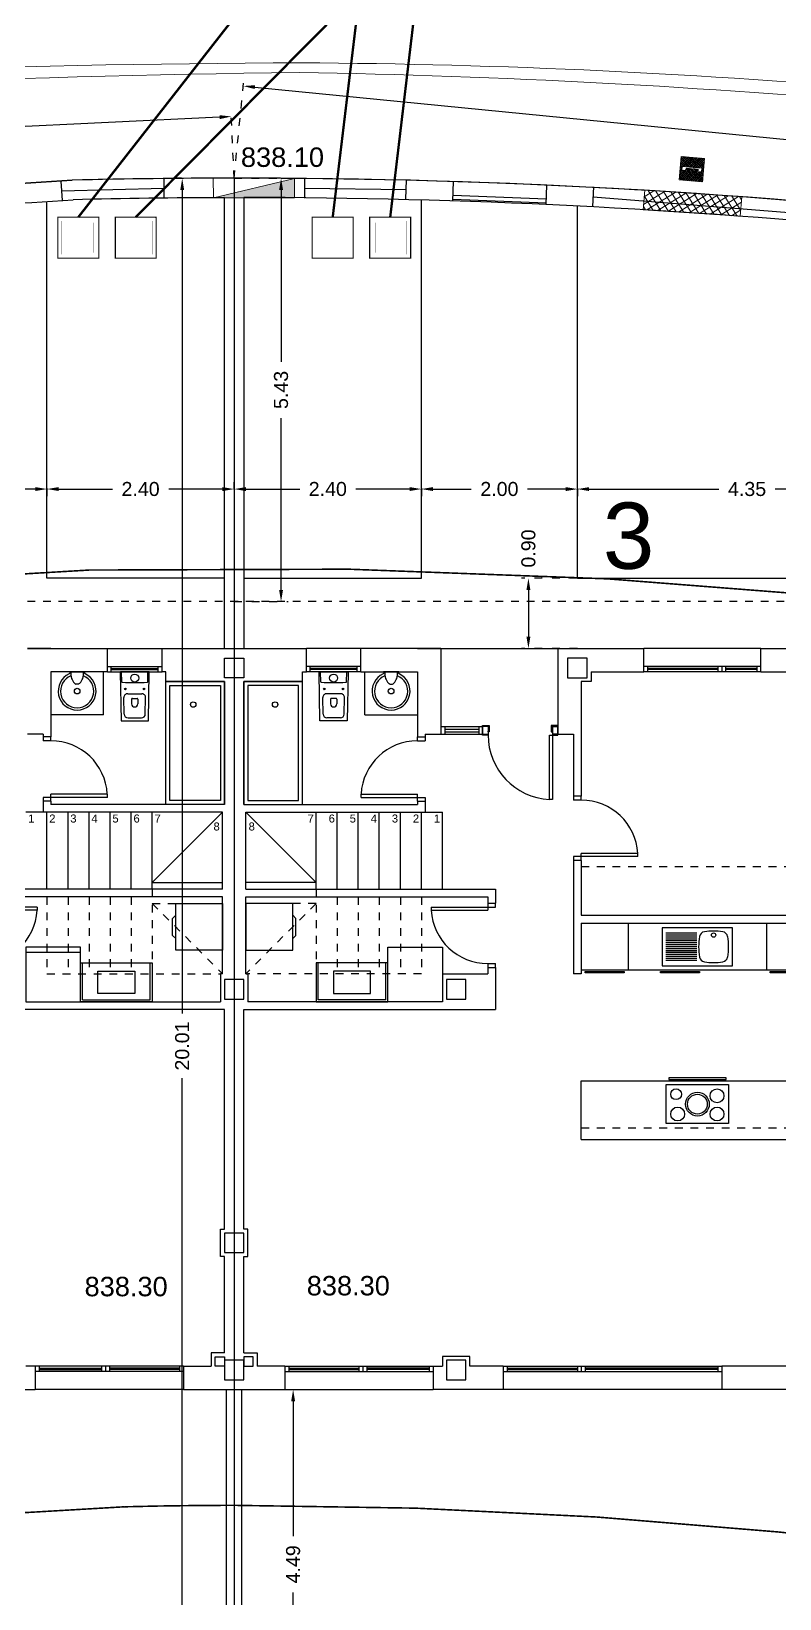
# Model space of a CAD drawing. Header units: millimetres. Extents: x 441061 to 442903, y 4515148 to 4515613.
# Drawn here: x 442350.63 to 442360.22, y 4515530.73 to 4515550.82 of the extents above; entities that cross this region are included whole.
import ezdxf
from ezdxf.enums import TextEntityAlignment as Align

# ---------------------------------------------------------------- set-up
doc = ezdxf.new("R2010")
doc.units = ezdxf.units.MM
for name, pattern in [('CONTINUA', [0]), ('PUNTOS2', [0.125, 0, -0.125]), ('RAYITAS', [0.375, 0.25, -0.125])]:
    doc.linetypes.add(name, pattern=pattern)
for name, color, linetype in [('01_cotas', 254, 'Continuous'), ('01_ejes', 10, 'Continuous'), ('01_implantación', 5, 'Continuous'), ('01_mono BAJA', 2, 'Continuous'), ('01_parcela', 7, 'Continuous'), ('01_proyección', 4, 'RAYITAS'), ('01_retranqueo', 250, 'Continuous'), ('01_textos', 7, 'Continuous'), ('01_urb interior', 4, 'Continuous')]:
    doc.layers.add(name, color=color, linetype=linetype)
doc.layers.add('01_muebles_B', color=254, linetype='Continuous', lineweight=5)
doc.layers.add('INGIN SANEAMIENTO ENTERRADO FECALES', color=10, linetype='Continuous', lineweight=25)
doc.styles.add('Estilo1', font='swissel.ttf')
doc.styles.add('NIEVES2', font='sanss___.ttf')
doc.styles.add('ROMANS', font='romans')
doc.dimstyles.new('DECIMAL-50', dxfattribs={"dimtxt": 0.08, "dimasz": 0.15, "dimexe": 0.09, "dimexo": 0, "dimgap": 0.09, "dimtad": 0, "dimzin": 0, "dimdsep": 46, "dimtxsty": 'ROMANS', "dimcen": 0.09, "dimclrt": 6, "dimadec": 0, "dimazin": 0, "dimtfac": 1.38, "dimtix": 1, "dimtofl": 0, "dimtmove": 2, "dimatfit": 3, "dimldrblk": 'OBLIQUE', "dimfxl": 1, "dimtolj": 1, "dimtzin": 0, "dimarcsym": 0})

# ---------------------------------------------------------------- blocks, each defined once
blk = doc.blocks.new('A$C6A825EFA')
at = {"layer": '01_mono BAJA', "color": 254}
for p, q in [((5.5, 12.5, 0), (5.2, 12.5, 0)), ((5.2, 12.5, 0), (6.225, 12.5, 0)), ((6.225, 12.2, 0), (6.225, 12.5, 0)), ((6.225, 12.5, 0), (6.925, 12.5, 0)), ((6.925, 12.5, 0), (8.775, 12.5, 0)), ((6.925, 12.2, 0), (6.925, 12.5, 0)), ((8.775, 12.2, 0), (8.775, 12.5, 0)), ((9.475, 12.5, 0), (8.775, 12.5, 0)), ((10.5, 12.5, 0), (9.475, 12.5, 0)), ((9.475, 12.2, 0), (9.475, 12.5, 0)), ((10.2, 12.5, 0), (10.5, 12.5, 0)), ((10.5, 12.5, 0), (10.5, 11.4, 0)), ((10.5, 12.5, 0), (12, 12.5, 0)), ((12, 12.5, 0), (13.1, 12.5, 0)), ((12, 12.5, 0), (12, 11.4, 0)), ((13.1, 12.2, 0), (13.1, 12.5, 0)), ((14.6, 12.5, 0), (13.1, 12.5, 0)), ((14.6, 12.5, 0), (15.7, 12.5, 0)), ((14.6, 12.2, 0), (14.6, 12.5, 0)), ((6.225, 12.27, 0), (6.925, 12.27, 0)), ((6.275, 12.2, 0), (6.275, 12.27, 0)), ((6.875, 12.2, 0), (6.875, 12.27, 0)), ((9.475, 12.27, 0), (8.775, 12.27, 0)), ((8.825, 12.2, 0), (8.825, 12.27, 0)), ((9.425, 12.2, 0), (9.425, 12.27, 0)), ((14.6, 12.27, 0), (13.1, 12.27, 0)), ((13.15, 12.27, 0), (13.15, 12.2, 0)), ((14.05, 12.27, 0), (14.05, 12.2, 0)), ((14.1, 12.27, 0), (14.1, 12.2, 0)), ((14.15, 12.27, 0), (14.15, 12.2, 0)), ((14.55, 12.27, 0), (14.55, 12.2, 0)), ((5.5, 12.2, 0), (5.5, 11.366, 0)), ((6.225, 12.2, 0), (5.5, 12.2, 0)), ((5.741, 12.198, 0), (5.742, 12.183, 0)), ((5.743, 12.2, 0), (5.932, 12.2, 0)), ((5.934, 12.198, 0), (5.933, 12.183, 0)), ((6.175, 11.65, 0), (6.175, 12.2, 0)), ((6.225, 12.2, 0), (6.925, 12.2, 0)), ((6.275, 12.242, 0), (6.875, 12.242, 0)), ((6.275, 12.228, 0), (6.875, 12.228, 0)), ((6.409, 12.073, 0), (6.407, 12.2, 0)), ((6.741, 12.073, 0), (6.743, 12.2, 0)), ((6.975, 12.2, 0), (6.925, 12.2, 0)), ((6.975, 12.075, 0), (6.975, 12.2, 0)), ((7.725, 12.075, 0), (6.975, 12.075, 0)), ((7.725, 10.5, 0), (7.725, 12.075, 0)), ((7.975, 10.5, 0), (7.975, 12.075, 0)), ((7.975, 12.075, 0), (8.725, 12.075, 0)), ((8.725, 12.075, 0), (8.725, 12.2, 0)), ((8.725, 12.2, 0), (8.775, 12.2, 0)), ((9.475, 12.2, 0), (8.775, 12.2, 0)), ((9.425, 12.242, 0), (8.825, 12.242, 0)), ((9.425, 12.228, 0), (8.825, 12.228, 0)), ((8.959, 12.073, 0), (8.957, 12.2, 0)), ((9.291, 12.073, 0), (9.293, 12.2, 0)), ((9.475, 12.2, 0), (10.2, 12.2, 0)), ((9.525, 11.65, 0), (9.525, 12.2, 0)), ((9.766, 12.198, 0), (9.767, 12.183, 0)), ((9.957, 12.2, 0), (9.768, 12.2, 0)), ((9.959, 12.198, 0), (9.958, 12.183, 0)), ((10.2, 12.2, 0), (10.2, 11.366, 0)), ((12.3, 12.075, 0), (12.3, 10.606, 0)), ((12.425, 12.075), (12.3, 12.075)), ((12.425, 12.2, 0), (13.1, 12.2, 0)), ((12.425, 12.2), (12.425, 12.075)), ((14.6, 12.2, 0), (13.1, 12.2, 0)), ((14.05, 12.242, 0), (13.15, 12.242, 0)), ((14.05, 12.228, 0), (13.15, 12.228, 0)), ((14.55, 12.242, 0), (14.15, 12.242, 0)), ((14.55, 12.228, 0), (14.15, 12.228, 0)), ((14.6, 12.2, 0), (15.275, 12.2, 0)), ((5.853, 12.043, 0), (5.822, 12.043, 0)), ((6.439, 11.659, 0), (6.435, 11.869, 0)), ((6.485, 11.92, 0), (6.665, 11.92, 0)), ((6.545, 11.86, 0), (6.605, 11.86, 0)), ((6.711, 11.659, 0), (6.715, 11.869, 0)), ((8.989, 11.659, 0), (8.985, 11.869, 0)), ((9.215, 11.92, 0), (9.035, 11.92, 0)), ((9.155, 11.86, 0), (9.095, 11.86, 0)), ((9.261, 11.659, 0), (9.265, 11.869, 0)), ((9.847, 12.043, 0), (9.878, 12.043, 0)), ((6.535, 11.85, 0), (6.535, 11.79, 0)), ((6.615, 11.85, 0), (6.615, 11.79, 0)), ((9.085, 11.85, 0), (9.085, 11.79, 0)), ((9.165, 11.85, 0), (9.165, 11.79, 0)), ((6.175, 11.65, 0), (5.5, 11.65, 0)), ((6.489, 11.61, 0), (6.661, 11.61, 0)), ((9.211, 11.61, 0), (9.039, 11.61, 0)), ((9.525, 11.65, 0), (10.2, 11.65, 0)), ((10.5, 11.5, 0), (11.035, 11.5, 0)), ((10.55, 11.5, 0), (10.55, 11.4, 0)), ((10.55, 11.467, 0), (10.985, 11.467, 0)), ((10.985, 11.5, 0), (10.985, 11.4, 0)), ((11.035, 11.5, 0), (11.035, 11.4, 0)), ((11.12, 11.5, 0), (11.12, 11.44, 0)), ((11.915, 11.5, 0), (11.915, 11.44, 0)), ((5.4, 11.4, 0), (5.2, 11.4, 0)), ((5.4, 11.4, 0), (5.4, 11.366, 0)), ((5.5, 11.366, 0), (5.4, 11.366, 0)), ((5.4, 11.366, 0), (5.4, 11.316, 0)), ((5.5, 11.316, 0), (5.4, 11.316, 0)), ((5.5, 11.316, 0), (5.5, 11.366, 0)), ((10.2, 11.366, 0), (10.3, 11.366, 0)), ((10.2, 11.316, 0), (10.2, 11.366, 0)), ((10.2, 11.316, 0), (10.3, 11.316, 0)), ((10.3, 11.4, 0), (10.5, 11.4, 0)), ((10.3, 11.4, 0), (10.3, 11.366, 0)), ((10.3, 11.366, 0), (10.3, 11.316, 0)), ((10.5, 11.4, 0), (11.035, 11.4, 0)), ((10.55, 11.433, 0), (10.985, 11.433, 0)), ((11.105, 11.43, 0), (11.105, 11.4, 0)), ((11.93, 11.43, 0), (11.93, 11.4, 0)), ((11.99, 11.4, 0), (11.93, 11.4, 0)), ((12, 11.4, 0), (12.2, 11.4, 0)), ((12.2, 11.4, 0), (12.2, 10.606, 0)), ((6.224, 10.591, 0), (5.4, 10.591, 0)), ((5.4, 10.591, 0), (5.4, 10.541, 0)), ((5.4, 10.541, 0), (5.4, 10.4, 0)), ((5.5, 10.541, 0), (5.4, 10.541, 0)), ((5.5, 10.541, 0), (5.5, 10.632, 0)), ((6.224, 10.632, 0), (5.5, 10.632, 0)), ((5.5, 10.541, 0), (5.5, 10.5, 0)), ((7.725, 10.5, 0), (5.5, 10.5, 0)), ((6.224, 10.591, 0), (6.224, 10.632, 0)), ((8.025, 10.5, 0), (10.2, 10.5, 0)), ((9.476, 10.591, 0), (9.476, 10.632, 0)), ((9.476, 10.632, 0), (10.2, 10.632, 0)), ((9.476, 10.591, 0), (10.3, 10.591, 0)), ((10.2, 10.541, 0), (10.2, 10.632, 0)), ((10.2, 10.541, 0), (10.2, 10.5, 0)), ((10.2, 10.541, 0), (10.3, 10.541, 0)), ((10.3, 10.591, 0), (10.3, 10.541, 0)), ((10.3, 10.541, 0), (10.3, 10.4, 0)), ((12.3, 10.606, 0), (12.2, 10.606, 0)), ((12.2, 10.606, 0), (12.2, 10.556, 0)), ((12.3, 10.556, 0), (12.2, 10.556, 0)), ((12.3, 10.556, 0), (12.3, 10.606, 0)), ((5.4, 10.4, 0), (5.18, 10.4, 0)), ((7.7, 10.4, 0), (5.4, 10.4, 0)), ((5.45, 9.415, 0), (5.45, 10.4, 0)), ((5.72, 9.415, 0), (5.72, 10.4, 0)), ((5.99, 9.415, 0), (5.99, 10.4, 0)), ((6.26, 9.415, 0), (6.26, 10.4, 0)), ((6.53, 9.415, 0), (6.53, 10.4, 0)), ((6.8, 9.415, 0), (6.8, 10.4, 0)), ((6.8, 9.5, 0), (7.7, 10.4, 0)), ((7.7, 9.415, 0), (7.7, 10.4, 0)), ((8, 10.4, 0), (10.3, 10.4, 0)), ((8, 9.415, 0), (8, 10.4, 0)), ((8.9, 9.5, 0), (8, 10.4, 0)), ((8.9, 9.415, 0), (8.9, 10.4, 0)), ((9.17, 9.415, 0), (9.17, 10.4, 0)), ((9.44, 9.415, 0), (9.44, 10.4, 0)), ((9.71, 9.415, 0), (9.71, 10.4, 0)), ((9.98, 9.415, 0), (9.98, 10.4, 0)), ((10.25, 9.415, 0), (10.25, 10.4, 0)), ((10.3, 10.4, 0), (10.52, 10.4, 0)), ((10.52, 9.415, 0), (10.52, 10.4, 0)), ((12.3, 9.781, 0), (12.3, 9.872, 0)), ((13.024, 9.872, 0), (12.3, 9.872, 0)), ((13.024, 9.831, 0), (13.024, 9.872, 0)), ((13.024, 9.831, 0), (12.2, 9.831, 0)), ((12.2, 9.831, 0), (12.2, 9.781, 0)), ((12.2, 9.781, 0), (12.2, 8.33, 0)), ((12.3, 9.781, 0), (12.2, 9.781, 0)), ((12.3, 9.781, 0), (12.3, 9.08, 0)), ((6.8, 9.5, 0), (7.7, 9.5, 0)), ((8.9, 9.5, 0), (8, 9.5, 0)), ((7.7, 9.415, 0), (4.5, 9.415, 0)), ((7.7, 9.315, 0), (4.6, 9.315, 0)), ((7.7, 8.33, 0), (7.7, 9.315, 0)), ((8, 9.415, 0), (11.2, 9.415, 0)), ((8, 8.33, 0), (8, 9.315, 0)), ((8, 9.315, 0), (11.1, 9.315, 0)), ((11.1, 9.315, 0), (11.1, 9.235, 0)), ((11.1, 9.315, 0), (11.1, 9.235, 0)), ((11.2, 9.415, 0), (11.2, 9.235, 0)), ((11.2, 9.415, 0), (11.2, 9.235, 0)), ((5.324, 9.185, 0), (4.5, 9.185, 0)), ((5.324, 9.144, 0), (4.6, 9.144, 0)), ((5.324, 9.185, 0), (5.324, 9.144, 0)), ((10.376, 9.185, 0), (10.376, 9.144, 0)), ((10.376, 9.185, 0), (11.2, 9.185, 0)), ((10.376, 9.144, 0), (11.1, 9.144, 0)), ((11.1, 9.235, 0), (11.2, 9.235, 0)), ((11.1, 9.235, 0), (11.1, 9.144, 0)), ((11.2, 9.185, 0), (11.2, 9.235, 0)), ((12.3, 9.08, 0), (15.18, 9.08, 0)), ((12.3, 8.98, 0), (15.275, 8.98, 0)), ((12.3, 8.98, 0), (12.3, 8.33, 0)), ((12.9, 8.98, 0), (12.9, 8.38, 0)), ((13.338, 8.92, 0), (13.338, 8.43, 0)), ((14.238, 8.92, 0), (13.338, 8.92, 0)), ((13.779, 8.85, 0), (13.383, 8.85, 0)), ((14.238, 8.43, 0), (14.238, 8.92, 0)), ((14.675, 8.98, 0), (14.675, 8.38, 0)), ((13.779, 8.825, 0), (13.383, 8.825, 0)), ((13.779, 8.8, 0), (13.383, 8.8, 0)), ((13.779, 8.775, 0), (13.383, 8.775, 0)), ((13.779, 8.75, 0), (13.383, 8.75, 0)), ((13.779, 8.725, 0), (13.383, 8.725, 0)), ((13.779, 8.7, 0), (13.383, 8.7, 0)), ((13.779, 8.675, 0), (13.383, 8.675, 0)), ((13.779, 8.65, 0), (13.383, 8.65, 0)), ((5.88, 8.6, 0), (5.18, 8.6, 0)), ((5.905, 7.995, 0), (5.905, 8.47, 0)), ((6.775, 7.995, 0), (6.775, 8.47, 0)), ((8.925, 7.995, 0), (8.925, 8.47, 0)), ((9.795, 7.995, 0), (9.795, 8.47, 0)), ((11.1, 8.46, 0), (11.1, 8.41, 0)), ((11.1, 8.46, 0), (11.2, 8.46, 0)), ((11.2, 8.41, 0), (11.2, 8.46, 0)), ((13.779, 8.625, 0), (13.383, 8.625, 0)), ((13.779, 8.6, 0), (13.383, 8.6, 0)), ((13.779, 8.575, 0), (13.383, 8.575, 0)), ((13.779, 8.55, 0), (13.383, 8.55, 0)), ((13.779, 8.525, 0), (13.383, 8.525, 0)), ((13.779, 8.5, 0), (13.383, 8.5, 0)), ((7.7, 8.33, 0), (7.675, 8.33, 0)), ((7.7, 8.33, 0), (7.675, 8.33, 0)), ((7.675, 8.33, 0), (7.675, 7.97, 0)), ((8, 8.33, 0), (8.025, 8.33, 0)), ((8, 8.33, 0), (8.025, 8.33, 0)), ((8.025, 8.33, 0), (8.025, 7.97, 0)), ((10.52, 8.33, 0), (11.1, 8.33, 0)), ((10.52, 8.33, 0), (10.52, 7.97, 0)), ((11.1, 8.41, 0), (11.1, 8.33, 0)), ((11.1, 8.41, 0), (11.2, 8.41, 0)), ((11.2, 8.41, 0), (11.2, 7.87, 0)), ((12.3, 8.33, 0), (12.2, 8.33, 0)), ((12.3, 8.38, 0), (15.275, 8.38, 0)), ((13.338, 8.43, 0), (14.238, 8.43, 0)), ((7.725, 7.87, 0), (4.5, 7.87, 0)), ((5.18, 7.97, 0), (7.675, 7.97, 0)), ((5.905, 7.995, 0), (6.775, 7.995, 0)), ((7.725, 5.055, 0), (7.725, 7.87, 0)), ((7.975, 5.055, 0), (7.975, 7.87, 0)), ((7.975, 7.87, 0), (11.2, 7.87, 0)), ((10.52, 7.97, 0), (8.025, 7.97, 0)), ((9.795, 7.995, 0), (8.925, 7.995, 0)), ((12.3, 6.955, 0), (15.4, 6.955, 0)), ((12.3, 6.205, 0), (12.3, 6.955, 0)), ((12.3, 6.205, 0), (15.4, 6.205, 0)), ((7.675, 4.705, 0), (7.675, 5.055, 0)), ((7.675, 5.055, 0), (7.725, 5.055, 0)), ((8.025, 5.055, 0), (7.975, 5.055, 0)), ((8.025, 4.705, 0), (8.025, 5.055, 0)), ((7.725, 4.705, 0), (7.675, 4.705, 0)), ((7.725, 3.47, 0), (7.725, 4.705, 0)), ((7.975, 3.47, 0), (7.975, 4.705, 0)), ((7.975, 4.705, 0), (8.025, 4.705, 0)), ((7.725, 3.47, 0), (7.555, 3.47, 0)), ((7.555, 3.47, 0), (7.555, 3.3, 0)), ((7.975, 3.47, 0), (8.145, 3.47, 0)), ((8.145, 3.47, 0), (8.145, 3.3, 0)), ((5.3, 3.3, 0), (5.18, 3.3, 0)), ((7.2, 3.3, 0), (5.3, 3.3, 0)), ((5.3, 3.3, 0), (5.3, 3, 0)), ((7.2, 3.23, 0), (5.3, 3.23, 0)), ((5.35, 3.3, 0), (5.35, 3.23, 0)), ((5.35, 3.272, 0), (6.15, 3.272, 0)), ((5.35, 3.258, 0), (6.15, 3.258, 0)), ((6.15, 3.3, 0), (6.15, 3.23, 0)), ((6.2, 3.3, 0), (6.2, 3.23, 0)), ((6.25, 3.3, 0), (6.25, 3.23, 0)), ((7.15, 3.272, 0), (6.25, 3.272, 0)), ((7.15, 3.258, 0), (6.25, 3.258, 0)), ((7.15, 3.3, 0), (7.15, 3.23, 0)), ((7.2, 3.3, 0), (7.555, 3.3, 0)), ((7.2, 3.3, 0), (7.2, 3, 0)), ((8.5, 3.3, 0), (8.145, 3.3, 0)), ((8.5, 3.3, 0), (10.4, 3.3, 0)), ((8.5, 3.3, 0), (8.5, 3, 0)), ((8.5, 3.23, 0), (10.4, 3.23, 0)), ((8.55, 3.3, 0), (8.55, 3.23, 0)), ((8.55, 3.272, 0), (9.45, 3.272, 0)), ((8.55, 3.258, 0), (9.45, 3.258, 0)), ((9.45, 3.3, 0), (9.45, 3.23, 0)), ((9.5, 3.3, 0), (9.5, 3.23, 0)), ((9.55, 3.3, 0), (9.55, 3.23, 0)), ((10.35, 3.272, 0), (9.55, 3.272, 0)), ((10.35, 3.258, 0), (9.55, 3.258, 0)), ((10.35, 3.3, 0), (10.35, 3.23, 0)), ((10.4, 3.3, 0), (10.4, 3, 0)), ((10.4, 3.3, 0), (10.52, 3.3, 0)), ((11.3, 3.3, 0), (10.87, 3.3, 0)), ((11.3, 3.3, 0), (11.3, 3, 0)), ((11.3, 3.3, 0), (14.1, 3.3, 0)), ((11.3, 3.23, 0), (14.1, 3.23, 0)), ((11.35, 3.3, 0), (11.35, 3.23, 0)), ((11.35, 3.272, 0), (12.25, 3.272, 0)), ((11.35, 3.258, 0), (12.25, 3.258, 0)), ((12.25, 3.3, 0), (12.25, 3.23, 0)), ((12.3, 3.3, 0), (12.3, 3.23, 0)), ((12.35, 3.3, 0), (12.35, 3.23, 0)), ((14.05, 3.272, 0), (12.35, 3.272, 0)), ((14.05, 3.258, 0), (12.35, 3.258, 0)), ((14.05, 3.3, 0), (14.05, 3.23, 0)), ((15.105, 3.3, 0), (14.1, 3.3, 0)), ((14.1, 3.3, 0), (14.1, 3, 0)), ((4.4, 3, 0), (5.3, 3, 0)), ((7.2, 3, 0), (5.3, 3, 0)), ((7.2, 3, 0), (8.5, 3, 0)), ((7.75, 0, 0), (7.75, 3, 0)), ((7.95, 0, 0), (7.95, 3, 0)), ((8.5, 3, 0), (10.4, 3, 0)), ((11.3, 3, 0), (10.4, 3, 0)), ((14.1, 3, 0), (11.3, 3, 0)), ((15.7, 3, 0), (14.1, 3, 0))]:
    blk.add_line(p, q, dxfattribs=at)
for points in [[(7.725, 12.375), (7.975, 12.375), (7.975, 12.125), (7.725, 12.125), (7.725, 12.375)], [(12.125, 12.125), (12.375, 12.125), (12.375, 12.375), (12.125, 12.375), (12.125, 12.125)], [(7.725, 8.005), (7.975, 8.005), (7.975, 8.255), (7.725, 8.255), (7.725, 8.005)], [(10.57, 8.005), (10.82, 8.005), (10.82, 8.255), (10.57, 8.255), (10.57, 8.005)], [(7.725, 4.755), (7.975, 4.755), (7.975, 5.005), (7.725, 5.005), (7.725, 4.755)], [(7.725, 3.125), (7.975, 3.125), (7.975, 3.375), (7.725, 3.375), (7.725, 3.125)], [(10.57, 3.125), (10.82, 3.125), (10.82, 3.375), (10.57, 3.375), (10.57, 3.125)]]:
    blk.add_lwpolyline(points, close=True, dxfattribs=at)
at = {"layer": '01_mono BAJA', "color": 254, "elevation": 0, "flags": 128}
for points in [[(6.394, 12.2, 0.414214), (6.39, 12.196), (6.39, 12.195), (6.4, 11.574, 0.436396), (6.404, 11.57), (6.746, 11.57, 0.436396), (6.75, 11.574), (6.76, 12.195), (6.76, 12.196, 0.414214), (6.756, 12.2)], [(9.306, 12.2, -0.414214), (9.31, 12.196), (9.31, 12.195), (9.3, 11.574, -0.436396), (9.296, 11.57), (8.954, 11.57, -0.436396), (8.95, 11.574), (8.94, 12.195), (8.94, 12.196, -0.414214), (8.944, 12.2)]]:
    blk.add_lwpolyline(points, format="xyb", close=True, dxfattribs=at)
at = {"layer": '01_mono BAJA', "color": 254, "elevation": 0}
for points in [[(6.975, 12.075), (7.725, 12.075), (7.725, 10.5), (6.975, 10.5)], [(8.725, 12.075), (7.975, 12.075), (7.975, 10.5), (8.725, 10.5)], [(7.025, 12.025), (7.675, 12.025), (7.675, 10.55), (7.025, 10.55)], [(8.675, 12.025), (8.025, 12.025), (8.025, 10.55), (8.675, 10.55)], [(11.12, 11.51), (11.12, 11.5), (11.035, 11.5), (11.035, 11.51)], [(11.915, 11.51), (11.915, 11.5), (12, 11.5), (12, 11.51)], [(11.93, 11.4), (12, 11.4), (12, 11.5), (11.93, 11.5)], [(11.105, 11.4), (11.105, 11.39), (11.035, 11.39), (11.035, 11.4)], [(11.12, 11.44), (11.12, 11.43), (11.105, 11.43), (11.105, 11.44)], [(11.93, 11.39), (11.93, 10.565), (11.89, 10.565), (11.89, 11.39)], [(11.915, 11.44), (11.915, 11.43), (11.93, 11.43), (11.93, 11.44)], [(11.93, 11.4), (11.93, 11.39), (12, 11.39), (12, 11.4)], [(7.1, 9.23), (7.7, 9.23), (7.7, 8.63), (7.1, 8.63)], [(8.6, 9.23), (8, 9.23), (8, 8.63), (8.6, 8.63)], [(5.18, 8.67), (5.18, 7.97), (5.88, 7.97), (5.88, 8.67)], [(10.52, 8.67), (10.52, 7.97), (9.82, 7.97), (9.82, 8.67)], [(5.88, 8.47), (6.8, 8.47), (6.8, 7.97), (5.88, 7.97)], [(9.82, 8.47), (8.9, 8.47), (8.9, 7.97), (9.82, 7.97)], [(6.104, 8.363), (6.576, 8.363), (6.576, 8.077), (6.104, 8.077)], [(9.596, 8.363), (9.124, 8.363), (9.124, 8.077), (9.596, 8.077)], [(12.85, 8.36), (12.85, 8.34), (12.35, 8.34), (12.35, 8.36)], [(13.813, 8.36), (13.813, 8.34), (13.313, 8.34), (13.313, 8.36)], [(15.222, 8.36), (15.222, 8.34), (14.722, 8.34), (14.722, 8.36)], [(14.187, 6.408), (13.387, 6.408), (13.388, 6.908), (14.188, 6.908)], [(13.42, 6.975), (14.155, 6.975), (14.155, 6.995), (13.42, 6.995)], [(7.605, 3.42), (7.725, 3.42), (7.725, 3.3), (7.605, 3.3)], [(8.095, 3.42), (7.975, 3.42), (7.975, 3.3), (8.095, 3.3)]]:
    blk.add_lwpolyline(points, close=True, dxfattribs=at)
for points in [[(11.035, 11.4), (11.035, 11.5)], [(11.105, 11.5), (11.105, 11.4)], [(7.1, 8.78), (7.06, 8.82), (7.06, 9.04), (7.1, 9.08)], [(8.6, 8.78), (8.64, 8.82), (8.64, 9.04), (8.6, 9.08)]]:
    blk.add_lwpolyline(points, dxfattribs=at)
at = {"layer": '01_mono BAJA', "color": 254}
blk.add_lwpolyline([(10.87, 3.3), (10.87, 3.425), (10.52, 3.425), (10.52, 3.3)], dxfattribs=at)
for centre, radius in [((6.575, 12.12, 0), 0.051), ((9.125, 12.12, 0), 0.051), ((5.837, 11.953, 0), 0.036), ((6.455, 11.98, 0), 0.01), ((6.695, 11.98, 0), 0.01), ((9.005, 11.98, 0), 0.01), ((9.245, 11.98, 0), 0.01), ((9.862, 11.953, 0), 0.036), ((7.325, 11.781, 0), 0.035), ((8.375, 11.781, 0), 0.035), ((13.996, 8.825, 0), 0.0275), ((13.515, 6.785, 0), 0.0693), ((14.04, 6.765, 0), 0.089), ((13.788, 6.658, 0), 0.152), ((13.788, 6.658, 0), 0.127), ((13.535, 6.531, 0), 0.089), ((14.04, 6.531, 0), 0.089)]:
    blk.add_circle(centre, radius, dxfattribs=at)
for centre, radius, start, end in [((5.837, 11.953, 0), 0.243, 114.8749, 65.1251), ((5.837, 11.953, 0), 0.213, 112.0656, 68.0564), ((5.729, 12.184, 0), 0.0128, 300.5291, 356.214), ((5.743, 12.197, 0), 0.0027, 90, 173.3159), ((6.033, 12.197, 0), 0.279, 179.383, 196.8165), ((5.903, 12.158, 0), 0.143, 196.8165, 225.6956), ((5.772, 12.158, 0), 0.143, 314.3044, 343.1835), ((5.642, 12.197, 0), 0.279, 343.1835, 0.617), ((5.932, 12.197, 0), 0.0027, 6.6841, 90), ((5.946, 12.184, 0), 0.0128, 183.786, 239.4709), ((6.416, 12.073, 0), 0.007, 180.924, 266.9359), ((6.575, 15.044, 0), 2.982, 266.9359, 273.0641), ((6.734, 12.073, 0), 0.007, 273.0641, 359.076), ((8.966, 12.073, 0), 0.007, 180.924, 266.9359), ((9.125, 15.044, 0), 2.982, 266.9359, 273.0641), ((9.284, 12.073, 0), 0.007, 273.0641, 359.076), ((9.862, 11.953, 0), 0.243, 114.8749, 65.1251), ((9.862, 11.953, 0), 0.213, 111.9436, 67.9344), ((9.754, 12.184, 0), 0.0128, 300.5291, 356.214), ((9.768, 12.197, 0), 0.0027, 90, 173.3159), ((10.058, 12.197, 0), 0.279, 179.383, 196.8165), ((9.928, 12.158, 0), 0.143, 196.8165, 225.6956), ((9.797, 12.158, 0), 0.143, 314.3044, 343.1835), ((9.667, 12.197, 0), 0.279, 343.1835, 0.617), ((9.957, 12.197, 0), 0.0027, 6.6841, 90), ((9.971, 12.184, 0), 0.0128, 183.786, 239.4709), ((5.837, 12.091, 0), 0.0498, 225.6956, 252.5904), ((5.837, 12.091, 0), 0.0498, 287.9532, 314.3044), ((6.485, 11.87, 0), 0.05, 90, 180.924), ((6.545, 11.85, 0), 0.01, 90, 180), ((6.605, 11.85, 0), 0.01, 0, 90), ((6.665, 11.87, 0), 0.05, 359.076, 90), ((9.035, 11.87, 0), 0.05, 90, 180.924), ((9.095, 11.85, 0), 0.01, 90, 180), ((9.155, 11.85, 0), 0.01, 0, 90), ((9.215, 11.87, 0), 0.05, 359.076, 90), ((9.863, 12.091, 0), 0.0498, 225.6956, 252.0468), ((9.863, 12.091, 0), 0.0498, 287.4096, 314.3044), ((6.489, 11.66, 0), 0.05, 180.924, 270), ((6.575, 11.79, 0), 0.04, 180, 0), ((6.661, 11.66, 0), 0.05, 270, 359.076), ((9.039, 11.66, 0), 0.05, 180.924, 270), ((9.125, 11.79, 0), 0.04, 180, 0), ((9.211, 11.66, 0), 0.05, 270, 359.076), ((5.5, 10.591, 0), 0.725, 3.2758, 90), ((10.2, 10.591, 0), 0.725, 90, 176.7242), ((11.932, 11.391, 0), 0.827, 180.0495, 267.1144), ((12.3, 9.831, 0), 0.725, 3.2758, 90), ((4.6, 9.185, 0), 0.725, 270, 356.7242), ((11.1, 9.185, 0), 0.725, 183.2758, 270), ((13.889, 8.794, 0), 0.075, 99.0787, 169.8852), ((13.996, 8.127, 0), 0.75, 80.9213, 99.0787), ((14.102, 8.794, 0), 0.075, 10.1148, 80.9213), ((14.554, 8.675, 0), 0.75, 169.8852, 190.1148), ((13.438, 8.675, 0), 0.75, 349.8852, 10.1148), ((13.889, 8.557, 0), 0.075, 190.1148, 260.9213), ((13.996, 9.223, 0), 0.75, 260.9213, 279.0787), ((14.102, 8.557, 0), 0.075, 279.0787, 349.8852)]:
    blk.add_arc(centre, radius, start, end, dxfattribs=at)
at = {"layer": '01_proyección', "color": 120, "ltscale": 0.25}
for p, q in [((12.3, 9.705, 0), (15.18, 9.705, 0)), ((5.45, 9.315, 0), (5.45, 8.33, 0)), ((5.72, 9.315, 0), (5.72, 8.33, 0)), ((5.99, 9.315, 0), (5.99, 8.33, 0)), ((6.26, 9.315, 0), (6.26, 8.33, 0)), ((6.53, 9.315, 0), (6.53, 8.33, 0)), ((6.8, 9.415, 0), (6.8, 8.33, 0)), ((8.9, 9.415, 0), (8.9, 8.33, 0)), ((9.17, 9.315, 0), (9.17, 8.33, 0)), ((9.44, 9.315, 0), (9.44, 8.33, 0)), ((9.71, 9.315, 0), (9.71, 8.33, 0)), ((9.98, 9.315, 0), (9.98, 8.33, 0)), ((10.25, 9.315, 0), (10.25, 8.33, 0)), ((6.8, 9.23, 0), (7.7, 9.23, 0)), ((6.8, 9.23, 0), (7.7, 8.33, 0)), ((8.9, 9.23, 0), (8, 9.23, 0)), ((8.9, 9.23, 0), (8, 8.33, 0)), ((5.45, 8.33, 0), (7.675, 8.33, 0)), ((10.25, 8.33, 0), (8.025, 8.33, 0)), ((12.3, 6.355, 0), (15.4, 6.355, 0))]:
    blk.add_line(p, q, dxfattribs=at)
at = {"layer": '01_proyección', "color": 120, "ltscale": 0.25, "elevation": 0}
blk.add_lwpolyline([(15.7, 7.405), (16.3, 7.405), (16.3, 13.1), (-0.6, 13.1), (-0.6, 7.405), (0, 7.405)], dxfattribs=at)
at = {"layer": '01_mono BAJA', "color": 254, "style": 'NIEVES2'}
for s, p in [('1', (5.249, 10.268, 0)), ('2', (5.519, 10.268, 0)), ('3', (5.789, 10.268, 0)), ('4', (6.059, 10.268, 0)), ('5', (6.329, 10.268, 0)), ('6', (6.599, 10.268, 0)), ('7', (6.869, 10.268, 0)), ('8', (7.625, 10.166, 0))]:
    blk.add_text(s, height=0.103, dxfattribs=at).set_placement(p, align=Align.CENTER)
for s, p in [('8', (8.075, 10.166, 0)), ('7', (8.831, 10.268, 0)), ('6', (9.101, 10.268, 0)), ('5', (9.371, 10.268, 0)), ('4', (9.641, 10.268, 0)), ('3', (9.911, 10.268, 0)), ('2', (10.181, 10.268, 0)), ('1', (10.451, 10.268, 0))]:
    blk.add_text(s, height=0.103, rotation=0, dxfattribs=at).set_placement(p, align=Align.CENTER)
blk = doc.blocks.new('ARQUETA FECALES 1')
at = {"layer": 'INGIN SANEAMIENTO ENTERRADO FECALES'}
for points, const_width in [([(13.525, 21.29), (13.525, 21.824), (14.059, 21.824), (14.059, 21.29)], 0.015), ([(13.574, 21.339), (13.574, 21.775), (14.01, 21.775), (14.01, 21.339)], 0.0015), ([(13.597, 21.362), (13.597, 21.753), (13.988, 21.753), (13.988, 21.362)], 0.0015)]:
    blk.add_lwpolyline(points, close=True, dxfattribs=dict(at, const_width=const_width))
blk = doc.blocks.new('ACO25X25')
h = blk.add_hatch()
h.set_pattern_fill('ANSI37', color=256, scale=0.005)
h.set_pattern_definition([(45.00000001175, (-280056.18755, -4524533.909328), (-0.01122532015364, 0.011225320149034), []), (135.00000001175, (-280056.18755, -4524533.909328), (-0.011225320149034, -0.01122532015364), [])])
h.paths.add_polyline_path([(0.125, 0.125), (-0.125, 0.125), (-0.02, 0.02), (0.105, 0.02), (0.105, -0.02), (0.02, -0.02), (0.125, -0.125)], flags=17)
h.paths.add_polyline_path([(0.02, -0.02), (-0.105, -0.02), (-0.105, 0.02), (-0.02, 0.02), (-0.125, 0.125), (-0.125, -0.125), (0.125, -0.125)], flags=17)
for points in [[(-0.125, 0.125), (0.125, 0.125), (0.125, -0.125), (-0.125, -0.125)], [(-0.105, -0.02), (-0.105, 0.02), (0.105, 0.02), (0.105, -0.02)]]:
    blk.add_lwpolyline(points, close=True)
at = {"style": 'ROMANS', "oblique": 15, "width": 1.035276}
blk.add_text('ACOMETIDA', height=0.0183, dxfattribs=at).set_placement((0, -0.013), align=Align.CENTER)
blk = doc.blocks.new('*D131')
at = {"layer": '01_cotas', "color": 0, "linetype": 'PUNTOS2', "lineweight": -2, "transparency": 16777216}
for p, q in [((442353.227, 4515548.939), (442353.185, 4515549.819)), ((442337.061, 4515548.166), (442337.019, 4515549.046))]:
    blk.add_line(p, q, dxfattribs=at)
at = {"layer": '01_cotas', "color": 0, "lineweight": -2, "transparency": 16777216}
for p, q in [((442353.04, 4515549.722), (442345.54, 4515549.364)), ((442337.173, 4515548.964), (442344.673, 4515549.322))]:
    blk.add_line(p, q, dxfattribs=at)
at = {"layer": '01_cotas', "color": 0, "transparency": 16777216}
for points in [[(442353.039, 4515549.747), (442353.041, 4515549.697), (442353.19, 4515549.73)], [(442337.172, 4515548.989), (442337.174, 4515548.939), (442337.023, 4515548.956)]]:
    blk.add_solid(points, dxfattribs=at)
at = {"layer": '01_cotas', "color": 7, "transparency": 16777216, "insert": (442345.106, 4515549.343), "char_height": 0.18, "attachment_point": 5, "rotation": 2.738, "style": 'Estilo1'}
blk.add_mtext('\\A1;16.18', dxfattribs=at)
blk = doc.blocks.new('*D132')
at = {"layer": '01_cotas', "color": 0, "linetype": 'PUNTOS2', "lineweight": -2, "transparency": 16777216}
for p, q in [((442353.227, 4515548.939), (442353.352, 4515550.211)), ((442370.722, 4515547.22), (442370.847, 4515548.492))]:
    blk.add_line(p, q, dxfattribs=at)
at = {"layer": '01_cotas', "color": 0, "lineweight": -2, "transparency": 16777216}
for p, q in [((442353.493, 4515550.106), (442361.659, 4515549.304)), ((442370.689, 4515548.417), (442362.523, 4515549.219))]:
    blk.add_line(p, q, dxfattribs=at)
at = {"layer": '01_cotas', "color": 0, "transparency": 16777216}
for points in [[(442353.495, 4515550.131), (442353.49, 4515550.082), (442353.343, 4515550.121)], [(442370.691, 4515548.442), (442370.686, 4515548.392), (442370.838, 4515548.402)]]:
    blk.add_solid(points, dxfattribs=at)
at = {"layer": '01_cotas', "color": 7, "transparency": 16777216, "insert": (442362.091, 4515549.262), "char_height": 0.18, "attachment_point": 5, "rotation": 354.3888, "style": 'Estilo1'}
blk.add_mtext('\\A1;17.58', dxfattribs=at)
blk = doc.blocks.new('*D133')
at = {"layer": '01_cotas', "color": 0, "linetype": 'PUNTOS2', "lineweight": -2, "transparency": 16777216}
for p, q in [((442353.227, 4515533.411), (442354.073, 4515533.411)), ((442353.227, 4515528.926), (442354.073, 4515528.926))]:
    blk.add_line(p, q, dxfattribs=at)
at = {"layer": '01_cotas', "color": 0, "lineweight": -2, "transparency": 16777216}
for p, q in [((442353.983, 4515533.261), (442353.983, 4515531.53)), ((442353.983, 4515529.076), (442353.983, 4515530.807))]:
    blk.add_line(p, q, dxfattribs=at)
at = {"layer": '01_cotas', "color": 0, "transparency": 16777216}
for points in [[(442353.958, 4515533.261), (442354.008, 4515533.261), (442353.983, 4515533.411)], [(442353.958, 4515529.076), (442354.008, 4515529.076), (442353.983, 4515528.926)]]:
    blk.add_solid(points, dxfattribs=at)
at = {"layer": '01_cotas', "color": 7, "transparency": 16777216, "insert": (442353.983, 4515531.169), "char_height": 0.18, "attachment_point": 5, "rotation": 90, "style": 'Estilo1'}
blk.add_mtext('\\A1;4.49', dxfattribs=at)
blk = doc.blocks.new('*D137')
at = {"layer": '01_cotas', "color": 0, "linetype": 'PUNTOS2', "lineweight": -2, "transparency": 16777216}
for p, q in [((442353.223, 4515548.939), (442353.918, 4515548.939)), ((442353.227, 4515543.511), (442353.918, 4515543.511))]:
    blk.add_line(p, q, dxfattribs=at)
at = {"layer": '01_cotas', "color": 0, "lineweight": -2, "transparency": 16777216}
for p, q in [((442353.828, 4515548.789), (442353.828, 4515546.585)), ((442353.828, 4515543.661), (442353.828, 4515545.865))]:
    blk.add_line(p, q, dxfattribs=at)
at = {"layer": '01_cotas', "color": 0, "transparency": 16777216}
for points in [[(442353.803, 4515548.789), (442353.853, 4515548.789), (442353.828, 4515548.939)], [(442353.803, 4515543.661), (442353.853, 4515543.661), (442353.828, 4515543.511)]]:
    blk.add_solid(points, dxfattribs=at)
at = {"layer": '01_cotas', "color": 7, "transparency": 16777216, "insert": (442353.828, 4515546.225), "char_height": 0.18, "attachment_point": 5, "rotation": 90, "style": 'Estilo1'}
blk.add_mtext('\\A1;5.43', dxfattribs=at)
blk = doc.blocks.new('*D139')
at = {"layer": '01_cotas', "color": 0, "linetype": 'PUNTOS2', "lineweight": -2, "transparency": 16777216}
for p, q in [((442353.227, 4515548.938), (442352.471, 4515548.938)), ((442353.227, 4515528.926), (442352.471, 4515528.926))]:
    blk.add_line(p, q, dxfattribs=at)
at = {"layer": '01_cotas', "color": 0, "lineweight": -2, "transparency": 16777216}
for p, q in [((442352.561, 4515548.788), (442352.561, 4515538.229)), ((442352.561, 4515529.076), (442352.561, 4515537.4))]:
    blk.add_line(p, q, dxfattribs=at)
at = {"layer": '01_cotas', "color": 0, "transparency": 16777216}
for points in [[(442352.536, 4515548.788), (442352.586, 4515548.788), (442352.561, 4515548.938)], [(442352.536, 4515529.076), (442352.586, 4515529.076), (442352.561, 4515528.926)]]:
    blk.add_solid(points, dxfattribs=at)
at = {"layer": '01_cotas', "color": 7, "transparency": 16777216, "insert": (442352.561, 4515537.814), "char_height": 0.18, "attachment_point": 5, "rotation": 90, "style": 'Estilo1'}
blk.add_mtext('\\A1;20.01', dxfattribs=at)
blk = doc.blocks.new('*D165')
at = {"layer": '01_cotas', "color": 0, "linetype": 'PUNTOS2', "lineweight": -2, "transparency": 16777216}
for p, q in [((442357.627, 4515543.811), (442356.909, 4515543.811)), ((442357.627, 4515542.911), (442356.909, 4515542.911))]:
    blk.add_line(p, q, dxfattribs=at)
at = {"layer": '01_cotas', "color": 0, "lineweight": -2, "transparency": 16777216}
blk.add_line((442356.999, 4515543.661), (442356.999, 4515543.061), dxfattribs=at)
at = {"layer": '01_cotas', "color": 0, "transparency": 16777216}
for points in [[(442356.974, 4515543.661), (442357.024, 4515543.661), (442356.999, 4515543.811)], [(442356.974, 4515543.061), (442357.024, 4515543.061), (442356.999, 4515542.911)]]:
    blk.add_solid(points, dxfattribs=at)
at = {"layer": '01_cotas', "color": 7, "transparency": 16777216, "insert": (442356.999, 4515544.192), "char_height": 0.18, "attachment_point": 5, "rotation": 90, "style": 'Estilo1'}
blk.add_mtext('\\A1;0.90', dxfattribs=at)
blk = doc.blocks.new('*D177')
at = {"layer": '01_cotas', "color": 0, "linetype": 'PUNTOS2', "lineweight": -2, "transparency": 16777216}
for p, q in [((442348.827, 4515544.965), (442348.827, 4515544.864)), ((442350.827, 4515544.965), (442350.827, 4515544.864))]:
    blk.add_line(p, q, dxfattribs=at)
at = {"layer": '01_cotas', "color": 0, "lineweight": -2, "transparency": 16777216}
for p, q in [((442348.977, 4515544.954), (442349.467, 4515544.954)), ((442350.677, 4515544.954), (442350.188, 4515544.954))]:
    blk.add_line(p, q, dxfattribs=at)
at = {"layer": '01_cotas', "color": 0, "transparency": 16777216}
for points in [[(442348.977, 4515544.979), (442348.977, 4515544.929), (442348.827, 4515544.954)], [(442350.677, 4515544.979), (442350.677, 4515544.929), (442350.827, 4515544.954)]]:
    blk.add_solid(points, dxfattribs=at)
at = {"layer": '01_cotas', "color": 7, "transparency": 16777216, "insert": (442349.827, 4515544.954), "char_height": 0.18, "attachment_point": 5, "style": 'Estilo1'}
blk.add_mtext('\\A1;2.00', dxfattribs=at)
blk = doc.blocks.new('*D178')
at = {"layer": '01_cotas', "color": 0, "linetype": 'PUNTOS2', "lineweight": -2, "transparency": 16777216}
for p, q in [((442350.827, 4515544.954), (442350.827, 4515545.044)), ((442353.227, 4515544.954), (442353.227, 4515545.044))]:
    blk.add_line(p, q, dxfattribs=at)
at = {"layer": '01_cotas', "color": 0, "lineweight": -2, "transparency": 16777216}
for p, q in [((442350.977, 4515544.954), (442351.667, 4515544.954)), ((442353.077, 4515544.954), (442352.388, 4515544.954))]:
    blk.add_line(p, q, dxfattribs=at)
at = {"layer": '01_cotas', "color": 0, "transparency": 16777216}
for points in [[(442350.977, 4515544.979), (442350.977, 4515544.929), (442350.827, 4515544.954)], [(442353.077, 4515544.979), (442353.077, 4515544.929), (442353.227, 4515544.954)]]:
    blk.add_solid(points, dxfattribs=at)
at = {"layer": '01_cotas', "color": 7, "transparency": 16777216, "insert": (442352.027, 4515544.954), "char_height": 0.18, "attachment_point": 5, "style": 'Estilo1'}
blk.add_mtext('\\A1;2.40', dxfattribs=at)
blk = doc.blocks.new('*D175')
at = {"layer": '01_cotas', "color": 0, "linetype": 'PUNTOS2', "lineweight": -2, "transparency": 16777216}
for p, q in [((442355.627, 4515544.965), (442355.627, 4515544.864)), ((442357.627, 4515544.965), (442357.627, 4515544.864))]:
    blk.add_line(p, q, dxfattribs=at)
at = {"layer": '01_cotas', "color": 0, "lineweight": -2, "transparency": 16777216}
for p, q in [((442355.777, 4515544.954), (442356.267, 4515544.954)), ((442357.477, 4515544.954), (442356.988, 4515544.954))]:
    blk.add_line(p, q, dxfattribs=at)
at = {"layer": '01_cotas', "color": 0, "transparency": 16777216}
for points in [[(442355.777, 4515544.979), (442355.777, 4515544.929), (442355.627, 4515544.954)], [(442357.477, 4515544.979), (442357.477, 4515544.929), (442357.627, 4515544.954)]]:
    blk.add_solid(points, dxfattribs=at)
at = {"layer": '01_cotas', "color": 7, "transparency": 16777216, "insert": (442356.627, 4515544.954), "char_height": 0.18, "attachment_point": 5, "style": 'Estilo1'}
blk.add_mtext('\\A1;2.00', dxfattribs=at)
blk = doc.blocks.new('*D176')
at = {"layer": '01_cotas', "color": 0, "linetype": 'PUNTOS2', "lineweight": -2, "transparency": 16777216}
for p, q in [((442353.227, 4515544.954), (442353.227, 4515545.044)), ((442355.627, 4515544.954), (442355.627, 4515545.044))]:
    blk.add_line(p, q, dxfattribs=at)
at = {"layer": '01_cotas', "color": 0, "lineweight": -2, "transparency": 16777216}
for p, q in [((442353.377, 4515544.954), (442354.067, 4515544.954)), ((442355.477, 4515544.954), (442354.788, 4515544.954))]:
    blk.add_line(p, q, dxfattribs=at)
at = {"layer": '01_cotas', "color": 0, "transparency": 16777216}
for points in [[(442353.377, 4515544.979), (442353.377, 4515544.929), (442353.227, 4515544.954)], [(442355.477, 4515544.979), (442355.477, 4515544.929), (442355.627, 4515544.954)]]:
    blk.add_solid(points, dxfattribs=at)
at = {"layer": '01_cotas', "color": 7, "transparency": 16777216, "insert": (442354.427, 4515544.954), "char_height": 0.18, "attachment_point": 5, "style": 'Estilo1'}
blk.add_mtext('\\A1;2.40', dxfattribs=at)
blk = doc.blocks.new('*D174')
at = {"layer": '01_cotas', "color": 0, "linetype": 'PUNTOS2', "lineweight": -2, "transparency": 16777216}
for p, q in [((442357.627, 4515544.965), (442357.627, 4515544.864)), ((442361.977, 4515544.965), (442361.977, 4515544.864))]:
    blk.add_line(p, q, dxfattribs=at)
at = {"layer": '01_cotas', "color": 0, "lineweight": -2, "transparency": 16777216}
for p, q in [((442357.777, 4515544.954), (442359.441, 4515544.954)), ((442361.827, 4515544.954), (442360.164, 4515544.954))]:
    blk.add_line(p, q, dxfattribs=at)
at = {"layer": '01_cotas', "color": 0, "transparency": 16777216}
for points in [[(442357.777, 4515544.979), (442357.777, 4515544.929), (442357.627, 4515544.954)], [(442361.827, 4515544.979), (442361.827, 4515544.929), (442361.977, 4515544.954)]]:
    blk.add_solid(points, dxfattribs=at)
at = {"layer": '01_cotas', "color": 7, "transparency": 16777216, "insert": (442359.802, 4515544.954), "char_height": 0.18, "attachment_point": 5, "rotation": 0, "style": 'Estilo1'}
blk.add_mtext('\\A1;4.35', dxfattribs=at)

msp = doc.modelspace()

# ---------------------------------------------------------------- hatches: boundary and pattern name
at = {"layer": '01_muebles_B'}
h = msp.add_hatch(color=256, dxfattribs=at)
h.dxf.hatch_style = 1
h.paths.add_polyline_path([(442352.96, 4515548.688), (442354.001, 4515548.936), (442354.002, 4515548.689)])
h = msp.add_hatch(dxfattribs=at)
h.set_pattern_fill('ANSI37', color=256, scale=0.025, angle=-13.112)
h.set_pattern_definition([(31.8879503774, (-1012204.12667, 218271.429935), (-0.0419306200016, 0.0673959474396), []), (121.8879503774, (-1012204.12667, 218271.429935), (-0.0673959474396, -0.0419306200016), [])])
h.paths.add_polyline_path([(442358.49, 4515548.784), (442359.734, 4515548.701), (442359.715, 4515548.451), (442358.47, 4515548.535)])

# ---------------------------------------------------------------- linework, layer by layer
at = {"layer": '01_ejes', "color": 10, "ltscale": 0.25}
msp.add_line((442353.227, 4515548.939, 837.551), (442353.227, 4515528.926, 837.551), dxfattribs=at)
at = {"layer": '01_implantación', "linetype": 'Continuous'}
for p, q in [((442351.025, 4515548.652, 837.551), (442351.01, 4515548.902, 837.551)), ((442352.327, 4515548.933, 837.551), (442352.327, 4515548.683, 837.551)), ((442354.127, 4515548.934, 837.551), (442354.127, 4515548.684, 837.551)), ((442355.428, 4515548.669, 837.551), (442355.438, 4515548.919, 837.551)), ((442356.028, 4515548.646, 837.551), (442356.037, 4515548.896, 837.551)), ((442357.227, 4515548.6, 837.551), (442357.236, 4515548.85, 837.551)), ((442357.826, 4515548.577, 837.551), (442357.836, 4515548.827, 837.551)), ((442353.102, 4515542.911, 837.551), (442353.102, 4515548.689, 837.551)), ((442353.352, 4515548.692, 837.551), (442353.352, 4515542.911, 837.551))]:
    msp.add_line(p, q, dxfattribs=at)
for centre, radius, start, end in [((442329.52, 4515888.331, 837.551), 340.107, 272.21457, 273.64656), ((442353.298, 4515462.075, 837.551), 86.865, 90.04685, 91.41649), ((442353.299, 4515462.025, 837.551), 86.914, 84.38104, 90.00028), ((442329.52, 4515888.331, 837.551), 340.357, 272.21493, 273.64574), ((442353.298, 4515462.075, 837.551), 86.615, 90.12968, 91.41328), ((442353.206, 4515460.761, 837.551), 87.932, 84.40075, 89.9046)]:
    msp.add_arc(centre, radius, start, end, dxfattribs=at)
at = {"layer": '01_muebles_B', "elevation": 837.551}
for points in [[(442335.704, 4515549.629), (442342.663, 4515549.99, -0.017052), (442354.082, 4515550.418, -0.020922), (442361.814, 4515550.052, -0.025864), (442372.471, 4515548.445)], [(442372.471, 4515548.279, 0.024776), (442361.83, 4515549.882, 0.017876), (442354.063, 4515550.296, 0.01262), (442342.683, 4515549.846), (442335.704, 4515549.472)]]:
    msp.add_lwpolyline(points, format="xyb", dxfattribs=at)
for points in [[(442352.959, 4515548.939), (442354.001, 4515548.936), (442354.002, 4515548.689), (442352.96, 4515548.688)], [(442352.96, 4515548.688), (442354.001, 4515548.936), (442354.002, 4515548.689)], [(442358.49, 4515548.784), (442359.734, 4515548.701), (442359.715, 4515548.451), (442358.47, 4515548.535)]]:
    msp.add_lwpolyline(points, close=True, dxfattribs=at)
at = {"layer": '01_parcela', "linetype": 'Continuous', "elevation": 837.551}
msp.add_lwpolyline([(442372.471, 4515546.853, 0.031128), (442361.809, 4515548.522, 0.030707), (442351.151, 4515548.913, -0.006248), (442342.662, 4515548.478), (442335.704, 4515548.09)], format="xyb", dxfattribs=at)
at = {"layer": '01_retranqueo', "color": 170, "const_width": 0.02, "elevation": 837.551}
for points in [[(442366.794, 4515542.849, 0.016842), (442361.332, 4515543.544, 0.030453), (442351.37, 4515543.916, -0.006146), (442342.898, 4515543.483), (442340.335, 4515543.341)], [(442343.49, 4515531.484, 0.005837), (442351.817, 4515531.907)], [(442353.224, 4515531.926, 0.006784), (442351.817, 4515531.907)], [(442360.195, 4515531.585, 0.02498), (442353.224, 4515531.926)], [(442364.448, 4515531.058, 0.015441), (442360.176, 4515531.587)]]:
    msp.add_lwpolyline(points, format="xyb", dxfattribs=at)
at = {"layer": '01_urb interior'}
for p, q in [((442351.018, 4515548.777, 837.551), (442352.327, 4515548.81, 837.551)), ((442354.127, 4515548.81, 837.551), (442355.433, 4515548.794, 837.551)), ((442357.831, 4515548.702, 837.551), (442362.508, 4515548.327, 837.551))]:
    msp.add_line(p, q, dxfattribs=at)
at = {"layer": '01_urb interior', "color": 2}
for p, q in [((442350.827, 4515543.811, 837.551), (442350.827, 4515548.642, 837.551)), ((442355.627, 4515543.811, 837.551), (442355.627, 4515548.658, 837.551)), ((442356.029, 4515548.671, 837.551), (442357.228, 4515548.625, 837.551)), ((442356.031, 4515548.721, 837.551), (442357.23, 4515548.675, 837.551)), ((442357.627, 4515543.811, 837.551), (442357.627, 4515548.581, 837.551)), ((442353.102, 4515543.811, 837.551), (442350.827, 4515543.811, 837.551)), ((442353.352, 4515543.811, 837.551), (442355.627, 4515543.811, 837.551)), ((442357.627, 4515543.811, 837.551), (442361.977, 4515543.811, 837.551))]:
    msp.add_line(p, q, dxfattribs=at)
at = {"layer": 'INGIN SANEAMIENTO ENTERRADO FECALES', "color": 170, "linetype": 'CONTINUA', "ltscale": 10, "const_width": 0.03, "elevation": 837.551}
for points in [[(442351.228, 4515548.439), (442354.822, 4515553.038)], [(442355.033, 4515552.953), (442354.49, 4515548.439)]]:
    msp.add_lwpolyline(points, dxfattribs=at)
at = {"layer": 'INGIN SANEAMIENTO ENTERRADO FECALES', "linetype": 'CONTINUA', "ltscale": 10, "const_width": 0.03, "elevation": 837.551}
for points in [[(442355.373, 4515551.876), (442351.965, 4515548.439)], [(442355.622, 4515551.759), (442355.227, 4515548.439)]]:
    msp.add_lwpolyline(points, dxfattribs=at)
at = {"layer": 'INGIN SANEAMIENTO ENTERRADO FECALES', "color": 170, "elevation": 837.551}
for points, const_width in [([(442351.491, 4515547.914), (442350.966, 4515547.914), (442350.966, 4515548.439), (442351.491, 4515548.439)], 0.0147), ([(442351.442, 4515547.963), (442351.014, 4515547.963), (442351.014, 4515548.391), (442351.442, 4515548.391)], 0.00147), ([(442354.752, 4515547.914), (442354.227, 4515547.914), (442354.227, 4515548.439), (442354.752, 4515548.439)], 0.0147), ([(442354.704, 4515547.963), (442354.276, 4515547.963), (442354.276, 4515548.391), (442354.704, 4515548.391)], 0.00147), ([(442351.42, 4515547.985), (442351.036, 4515547.985), (442351.036, 4515548.369), (442351.42, 4515548.369)], 0.00147), ([(442354.682, 4515547.985), (442354.298, 4515547.985), (442354.298, 4515548.369), (442354.682, 4515548.369)], 0.00147)]:
    msp.add_lwpolyline(points, close=True, dxfattribs=dict(at, const_width=const_width))

# ---------------------------------------------------------------- block references
at = {"layer": '01_mono BAJA', "rotation": 1.309213091169341e-07}
msp.add_blockref('A$C6A825EFA', (442345.377, 4515530.411, 837.551), dxfattribs=at)
at = {"layer": '01_muebles_B', "xscale": 1.199999999999998, "yscale": 1.199999999999998, "rotation": 354.922610108776}
msp.add_blockref('ACO25X25', (442359.095, 4515549.055, 1675.567), dxfattribs=at)
at = {"layer": 'INGIN SANEAMIENTO ENTERRADO FECALES'}
for p, xscale, yscale, zscale, rotation in [((442373.143, 4515534.627, 837.551), 0.9824052440873557, 0.9824052440873557, 0.9824052440873557, 89.9999897624014), ((442376.404, 4515534.627, 837.551), 0.9824052440873559, 0.9824052440873559, 0.9824052440873559, 90.0000034152538)]:
    msp.add_blockref('ARQUETA FECALES 1', p, dxfattribs=dict(at, xscale=xscale, yscale=yscale, zscale=zscale, rotation=rotation))

# ---------------------------------------------------------------- texts
at = {"layer": '01_textos', "color": 5, "ltscale": 0.01, "style": 'NIEVES2'}
for s, p in [('838.10', (442353.846, 4515549.084, 837.551)), ('838.30', (442351.842, 4515534.606, 837.551)), ('838.30', (442354.69, 4515534.617, 837.551))]:
    msp.add_text(s, height=0.2494, dxfattribs=at).set_placement(p, align=Align.CENTER)
at = {"layer": '01_textos', "color": 7, "style": 'Estilo1'}
msp.add_text('3', height=0.849, rotation=0.2958, dxfattribs=at).set_placement((442358.284, 4515543.932, 837.551), align=Align.CENTER)

# ---------------------------------------------------------------- dimensions: what is measured, and where the dimension line sits
at = {"layer": '01_cotas', "color": 251}
for p2, distance, picture, middle in [((442370.722, 4515547.22, 837.551), 1.188, '*D132', (442362.091, 4515549.262)), ((442337.061, 4515548.166, 837.551), -0.791, '*D131', (442345.106, 4515549.343))]:
    dim = msp.add_aligned_dim(p1=(442353.227, 4515548.939, 837.551), p2=p2, distance=distance, dimstyle='DECIMAL-50', override={"dimtxt": 0.18, "dimtxsty": 'Estilo1', "dimsah": 1, "dimclrt": 7, "dimfxl": 0.09, "dimarcsym": 2}, dxfattribs=at)
    dim.commit()
    dim.dimension.update_dxf_attribs({"geometry": picture, "text_midpoint": middle})
for base, p1, p2, angle, picture, middle, dimtype in [((442352.561, 4515528.926), (442353.227, 4515548.938, 837.551), (442353.227, 4515528.926), 270, '*D139', (442352.561, 4515537.814), 161), ((442356.999, 4515542.911), (442357.627, 4515543.811, 0), (442357.627, 4515542.911, 0), 90, '*D165', (442356.999, 4515544.192), 160)]:
    dim = msp.add_linear_dim(base=base, p1=p1, p2=p2, angle=angle, dimstyle='DECIMAL-50', override={"dimtxt": 0.18, "dimtxsty": 'Estilo1', "dimsah": 1, "dimclrt": 7, "dimfxl": 0.09, "dimarcsym": 2}, dxfattribs=at)
    dim.commit()
    dim.dimension.update_dxf_attribs({"geometry": picture, "text_midpoint": middle, "dimtype": dimtype})
for base, p1, p2, angle, picture, middle in [((442353.828, 4515548.939), (442353.227, 4515543.511, 837.551), (442353.223, 4515548.939, 837.551), 90, '*D137', (442353.828, 4515546.225)), ((442353.227, 4515544.954, 837.551), (442355.627, 4515544.954, 837.551), (442353.227, 4515544.954, 837.551), 180, '*D176', (442354.427, 4515544.954, 837.551)), ((442355.627, 4515544.954, 837.551), (442357.627, 4515544.965, 837.551), (442355.627, 4515544.965, 837.551), 180, '*D175', (442356.627, 4515544.954, 837.551)), ((442361.977, 4515544.954, 837.551), (442357.627, 4515544.965, 837.551), (442361.977, 4515544.965, 837.551), 180, '*D174', (442359.802, 4515544.954, 837.551)), ((442353.9831, 4515528.9257), (442353.2273, 4515533.4114, 837.551), (442353.2273, 4515528.9257, 837.551), 90, '*D133', (442353.9831, 4515531.1685))]:
    dim = msp.add_linear_dim(base=base, p1=p1, p2=p2, angle=angle, dimstyle='DECIMAL-50', override={"dimtxt": 0.18, "dimtxsty": 'Estilo1', "dimsah": 1, "dimclrt": 7, "dimfxl": 0.09, "dimarcsym": 2}, dxfattribs=at)
    dim.commit()
    dim.dimension.update_dxf_attribs({"geometry": picture, "text_midpoint": middle})
for base, p1, p2, picture, middle in [((442350.827, 4515544.954, 837.551), (442348.827, 4515544.965, 837.551), (442350.827, 4515544.965, 837.551), '*D177', (442349.827, 4515544.954, 837.551)), ((442353.227, 4515544.954, 837.551), (442350.827, 4515544.954, 837.551), (442353.227, 4515544.954, 837.551), '*D178', (442352.027, 4515544.954, 837.551))]:
    dim = msp.add_linear_dim(base=base, p1=p1, p2=p2, dimstyle='DECIMAL-50', override={"dimtxt": 0.18, "dimtxsty": 'Estilo1', "dimsah": 1, "dimclrt": 7, "dimfxl": 0.09, "dimarcsym": 2}, dxfattribs=at)
    dim.commit()
    dim.dimension.update_dxf_attribs({"geometry": picture, "text_midpoint": middle})

doc.saveas('drawing.dxf')
